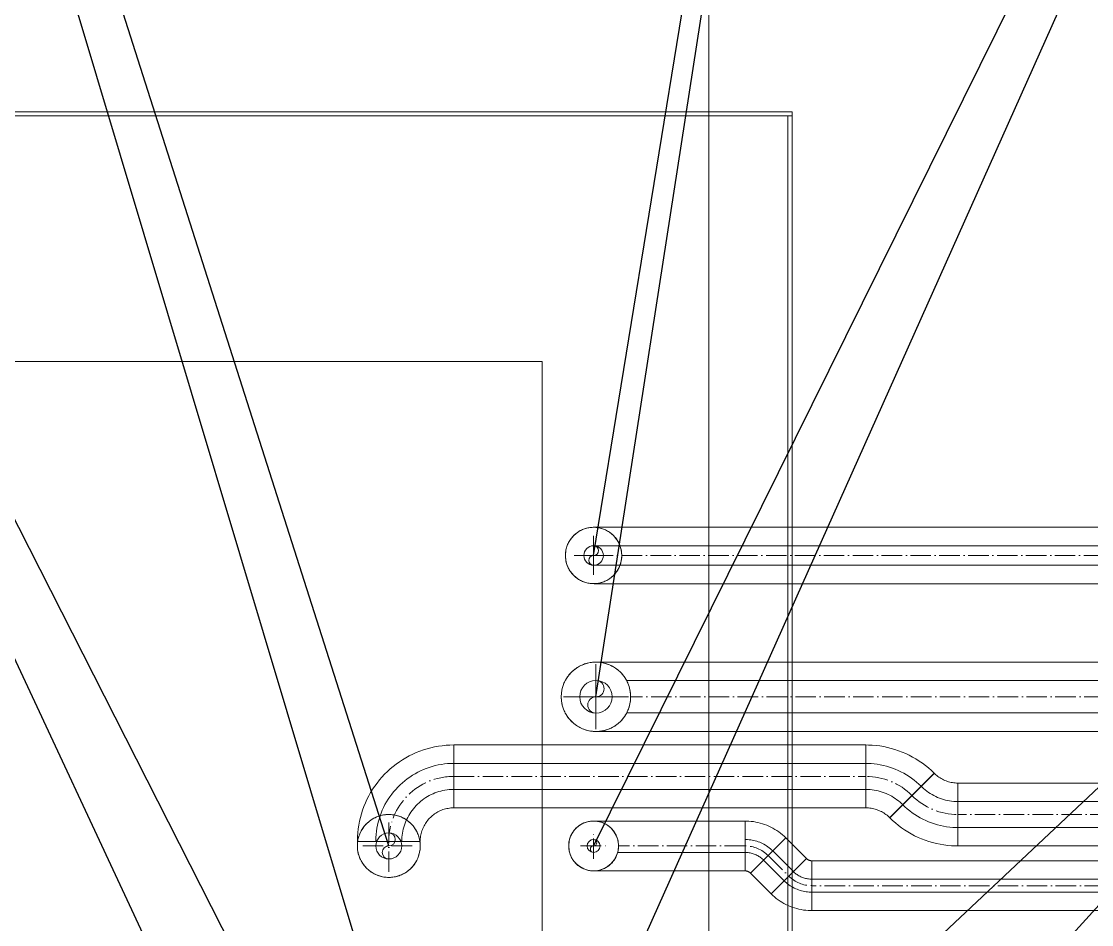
# Model space of a CAD drawing. Header units: millimetres. Extents: x -88595 to 880822, y -1054509 to -148035.
# Drawn here: x 535328 to 535850, y -273637 to -273196 of the extents above; entities that cross this region are included whole.
import ezdxf

# ---------------------------------------------------------------- set-up
doc = ezdxf.new("R2010")
doc.units = ezdxf.units.MM
for name, pattern in [('$0$ADSK_Осевая', [14, 10, -2, 0, -2]), ('$0$ADSK_Скрыто', [6, 3, -3]), ('$1$ADSK_Скрыто', [6, 3, -3]), ('$11$ADSK_Осевая', [14, 10, -2, 0, -2]), ('$4$ADSK_Скрыто', [6, 3, -3]), ('ADSK_Линия сетки', [25, 20, -2.5, 0, -2.5])]:
    doc.linetypes.add(name, pattern=pattern)
for name, color, linetype, lineweight in [('Изоляция', 7, 'Continuous', 18), ('Линии', 7, 'Continuous', 9), ('Оборудование', 7, 'Continuous', 18), ('Оси', 7, 'Continuous', 9), ('Стены внутренние', 7, 'Continuous', 18), ('Стены наружные', 7, 'Continuous', 18), ('Трубопровод', 7, 'Continuous', 18), ('Трубопроводы', 7, 'Continuous', 18)]:
    doc.layers.add(name, color=color, linetype=linetype, lineweight=lineweight)
doc.layers.add('П4', color=1, linetype='Continuous')

# ---------------------------------------------------------------- blocks, each defined once
blk = doc.blocks.new('$0$ADSK_МедьПайка_Отвод-гнутая труба - Отвод _гнутая труба_-V81-В_Координация_кровля ОВ3')
at = {"layer": 'Линии', "color": 190, "linetype": '$0$ADSK_Скрыто', "true_color": 0x8000ff}
for p, q in [((2.71, 6.59), (2.48, 6.82)), ((2.71, 6.59), (2.48, 6.82)), ((6.82, 2.48), (6.59, 2.71)), ((6.82, 2.48), (6.59, 2.71))]:
    blk.add_line(p, q, dxfattribs=at)
at = {"layer": 'Трубопроводы', "color": 190, "true_color": 0x8000ff, "flags": 128}
for points in [[(2.4, 6.89), (2.04, 6.54), (1.66, 6.21), (1.26, 5.88), (0.86, 5.58), (0.44, 5.29), (0.01, 5.02), (-0.43, 4.76), (-0.88, 4.53), (-1.33, 4.31), (-1.8, 4.11), (-2.28, 3.93), (-2.76, 3.76), (-3.24, 3.62), (-3.74, 3.5), (-4.23, 3.39), (-4.74, 3.31), (-5.24, 3.25), (-5.75, 3.2), (-6.25, 3.18), (-6.58, 3.17)], [(-6.58, -3.18), (-5.81, -3.16), (-5.05, -3.11), (-4.3, -3.04), (-3.54, -2.93), (-2.79, -2.8), (-2.05, -2.63), (-1.31, -2.43), (-0.58, -2.21), (0.14, -1.95), (0.84, -1.67), (1.54, -1.36), (2.22, -1.02), (2.89, -0.66), (3.54, -0.27), (4.18, 0.15), (4.8, 0.6), (5.4, 1.06), (5.99, 1.55), (6.55, 2.07), (6.89, 2.4)]]:
    blk.add_lwpolyline(points, dxfattribs=at)
blk = doc.blocks.new('$0$ADSK_МедьПайка_Отвод-гнутая труба - Отвод _гнутая труба_-V86-В_Координация_кровля ОВ3')
at = {"layer": 'Линии', "color": 134, "linetype": '$0$ADSK_Скрыто', "true_color": 0x00a6a6}
for p, q in [((-3.48, 31.75), (-3.96, 31.75)), ((-3.48, 31.75), (-3.96, 31.75)), ((3.96, 31.75), (3.49, 31.75)), ((3.96, 31.75), (3.49, 31.75))]:
    blk.add_line(p, q, dxfattribs=at)
at = {"layer": 'Трубопроводы', "color": 134, "true_color": 0x00a6a6, "flags": 128}
for points in [[(-31.75, -6.35), (-30.23, -6.32), (-28.71, -6.23), (-27.19, -6.08), (-25.68, -5.86), (-24.18, -5.59), (-22.69, -5.26), (-21.22, -4.87), (-19.77, -4.42), (-18.33, -3.91), (-16.91, -3.34), (-15.52, -2.72), (-14.16, -2.04), (-12.82, -1.31), (-11.51, -0.53), (-10.24, 0.3), (-9, 1.19), (-7.79, 2.12), (-6.63, 3.11), (-5.5, 4.13), (-4.42, 5.21), (-3.38, 6.32), (-2.38, 7.47), (-1.44, 8.67), (-0.54, 9.9), (0.31, 11.16), (1.11, 12.46), (1.85, 13.79), (2.54, 15.15), (3.18, 16.54), (3.76, 17.94), (4.28, 19.38), (4.75, 20.83), (5.16, 22.29), (5.51, 23.78), (5.8, 25.27), (6.02, 26.78), (6.19, 28.3), (6.3, 29.82), (6.35, 31.34), (6.35, 31.75)], [(-6.35, 31.75), (-6.37, 30.73), (-6.43, 29.72), (-6.53, 28.71), (-6.67, 27.7), (-6.86, 26.7), (-7.08, 25.71), (-7.34, 24.73), (-7.64, 23.76), (-7.98, 22.8), (-8.36, 21.86), (-8.77, 20.93), (-9.22, 20.02), (-9.71, 19.13), (-10.23, 18.26), (-10.79, 17.41), (-11.38, 16.58), (-12, 15.78), (-12.65, 15), (-13.34, 14.25), (-14.05, 13.53), (-14.8, 12.84), (-15.57, 12.17), (-16.36, 11.54), (-17.18, 10.94), (-18.03, 10.38), (-18.89, 9.84), (-19.78, 9.35), (-20.68, 8.89), (-21.61, 8.46), (-22.55, 8.08), (-23.5, 7.73), (-24.47, 7.42), (-25.45, 7.14), (-26.44, 6.91), (-27.43, 6.72), (-28.44, 6.57), (-29.45, 6.45), (-30.46, 6.38), (-31.48, 6.35), (-31.75, 6.35)]]:
    blk.add_lwpolyline(points, dxfattribs=at)
blk = doc.blocks.new('$0$ADSK_МедьПайка_Отвод-гнутая труба - Отвод _гнутая труба_-V78-В_Координация_кровля ОВ3')
at = {"layer": 'Линии', "color": 134, "linetype": '$0$ADSK_Скрыто', "true_color": 0x00a6a6}
for p, q in [((6.84, 11.76), (6.5, 12.1)), ((6.84, 11.76), (6.5, 12.1)), ((12.1, 6.5), (11.77, 6.83)), ((12.1, 6.5), (11.77, 6.83))]:
    blk.add_line(p, q, dxfattribs=at)
at = {"layer": 'Трубопроводы', "color": 134, "true_color": 0x00a6a6, "flags": 128}
for points in [[(4.81, 13.79), (4.08, 13.09), (3.32, 12.41), (2.53, 11.77), (1.72, 11.16), (0.88, 10.58), (0.03, 10.04), (-0.85, 9.53), (-1.75, 9.05), (-2.67, 8.61), (-3.6, 8.21), (-4.55, 7.85), (-5.51, 7.53), (-6.49, 7.24), (-7.47, 6.99), (-8.47, 6.79), (-9.47, 6.62), (-10.48, 6.49), (-11.49, 6.4), (-12.51, 6.36), (-13.15, 6.35)], [(-13.15, -6.35), (-11.63, -6.32), (-10.11, -6.23), (-8.59, -6.08), (-7.08, -5.86), (-5.58, -5.59), (-4.09, -5.26), (-2.62, -4.87), (-1.17, -4.42), (0.27, -3.91), (1.69, -3.34), (3.08, -2.72), (4.44, -2.04), (5.78, -1.31), (7.09, -0.53), (8.36, 0.3), (9.6, 1.19), (10.81, 2.12), (11.97, 3.11), (13.1, 4.13), (13.79, 4.81)]]:
    blk.add_lwpolyline(points, dxfattribs=at)
blk = doc.blocks.new('Кровля')
at = {"layer": 'Оси', "linetype": 'ADSK_Линия сетки', "ltscale": 100}
blk.add_line((547930.5, 695936.1), (547930.5, 629959.32), dxfattribs=at)
at = {"layer": 'Стены внутренние'}
for p, q in [((546727.12, 653197.46), (547971.12, 653197.46)), ((547969.12, 653195.46), (546727.12, 653195.46)), ((547971.12, 653195.46), (547969.12, 653195.46)), ((547971.12, 653197.46), (547971.12, 652253.46))]:
    blk.add_line(p, q, dxfattribs=at)
at = {"layer": 'Стены наружные'}
for p, q in [((547969.12, 653195.46), (547969.12, 652255.46)), ((547849.12, 653075.46), (546849.12, 653075.46)), ((547849.12, 652375.46), (547849.12, 653075.46))]:
    blk.add_line(p, q, dxfattribs=at)

msp = doc.modelspace()

# ---------------------------------------------------------------- linework, layer by layer
at = {"layer": 'Изоляция', "color": 190, "true_color": 0x8000ff}
for p, q in [((537209.88, -273442.84), (535607.26, -273442.85)), ((537209.88, -273451.83), (535607.26, -273451.84)), ((537209.88, -273461.38), (535607.26, -273461.38)), ((537209.88, -273470.36), (535607.26, -273470.37)), ((535680.94, -273586.29), (535606.91, -273586.27)), ((535680.94, -273587.9), (535680.94, -273586.27)), ((535680.94, -273593.16), (535680.94, -273595.28)), ((535680.94, -273595.73), (535680.94, -273601.15)), ((535700.78, -273594.48), (535683.56, -273611.7)), ((535700.78, -273594.48), (535710.88, -273604.58)), ((535680.94, -273601.63), (535618.73, -273601.6)), ((535680.94, -273601.61), (535680.94, -273603.72)), ((535694.41, -273600.85), (535704.52, -273610.95)), ((535680.94, -273604.57), (535680.94, -273606.03)), ((535689.92, -273605.34), (535700.03, -273615.44)), ((535693.66, -273621.8), (535710.88, -273604.58)), ((535713.5, -273605.67), (535713.5, -273606.87)), ((537393.55, -273605.67), (535713.5, -273605.67)), ((535680.94, -273610.62), (535605.83, -273610.56)), ((535680.94, -273610.62), (535680.94, -273609.41)), ((535683.56, -273611.7), (535693.66, -273621.8)), ((535713.5, -273611.72), (535713.5, -273610.25)), ((535713.5, -273614.68), (535713.5, -273612.56)), ((537393.55, -273614.67), (535713.5, -273614.67)), ((535713.5, -273620.55), (535713.5, -273615.13)), ((535713.5, -273623.13), (535713.5, -273621.01)), ((537393.55, -273621.02), (535713.5, -273621.02)), ((535713.5, -273628.39), (535713.5, -273630.02)), ((537393.55, -273630.02), (535713.5, -273630.02))]:
    msp.add_line(p, q, dxfattribs=at)
at = {"layer": 'Изоляция', "color": 134, "true_color": 0x00a6a6}
for p, q in [((535608.12, -273508.67), (537125.51, -273508.67)), ((535623.06, -273517.63), (537125.51, -273517.65)), ((535623.14, -273533.43), (537125.51, -273533.53)), ((535608.12, -273542.55), (537125.51, -273542.55)), ((535538.73, -273549.13), (535538.73, -273579.31)), ((535538.73, -273549.13), (535739.94, -273549.13)), ((535739.94, -273549.13), (535739.94, -273550.65)), ((535739.94, -273556.81), (535739.94, -273554.83)), ((535538.73, -273558.13), (535739.94, -273558.13)), ((535739.94, -273557.82), (535739.94, -273560.5)), ((535739.94, -273561.07), (535739.94, -273567.9)), ((535751.54, -273584.65), (535772.88, -273563.31)), ((535773.24, -273562.93), (535751.9, -273584.27)), ((535538.73, -273570.83), (535739.94, -273570.83)), ((535739.94, -273568.48), (535739.94, -273571.14)), ((535739.94, -273572.21), (535739.94, -273574.06)), ((537424.59, -273567.73), (535784.84, -273567.73)), ((535784.84, -273569.8), (535784.84, -273567.74)), ((535739.94, -273577.78), (535739.94, -273579.83)), ((535784.84, -273575.37), (535784.84, -273573.52)), ((535784.84, -273579.1), (535784.84, -273576.43)), ((537424.59, -273576.74), (535784.84, -273576.74)), ((535538.73, -273579.83), (535739.94, -273579.83)), ((535784.84, -273586.51), (535784.84, -273579.68)), ((535784.84, -273589.75), (535784.84, -273587.08)), ((537424.59, -273589.44), (535784.84, -273589.44)), ((535784.84, -273590.77), (535784.84, -273592.74)), ((535491.63, -273596.23), (535493.15, -273596.23)), ((535493.62, -273596.23), (535494.98, -273596.23)), ((535497.41, -273596.23), (535499.26, -273596.23)), ((535500.32, -273596.23), (535502.99, -273596.23)), ((535503.56, -273596.23), (535510.4, -273596.23)), ((535510.97, -273596.23), (535513.64, -273596.23)), ((535514.7, -273596.23), (535516.55, -273596.23)), ((535517.83, -273596.23), (535516.63, -273596.23)), ((535520.27, -273596.23), (535519.08, -273596.23)), ((535520.81, -273596.23), (535521.95, -273596.23)), ((535784.84, -273598.44), (535784.84, -273596.92)), ((537424.59, -273598.44), (535784.84, -273598.44))]:
    msp.add_line(p, q, dxfattribs=at)
at = {"layer": 'Изоляция', "color": 190, "true_color": 0x8000ff, "flags": 128}
for points in [[(535593.22, -273456.6), (535593.23, -273456.05), (535593.26, -273455.5), (535593.32, -273454.96), (535593.4, -273454.41), (535593.49, -273453.87), (535593.61, -273453.33), (535593.76, -273452.8), (535593.92, -273452.27), (535594.1, -273451.76), (535594.31, -273451.24), (535594.53, -273450.74), (535594.78, -273450.25), (535595.04, -273449.77), (535595.32, -273449.29), (535595.62, -273448.83), (535595.94, -273448.39), (535596.28, -273447.95), (535596.64, -273447.53), (535597.01, -273447.12), (535597.39, -273446.73), (535597.8, -273446.36), (535598.21, -273446), (535598.64, -273445.66), (535599.09, -273445.33), (535599.55, -273445.02), (535600.01, -273444.74), (535600.49, -273444.47), (535600.99, -273444.22), (535601.49, -273443.99), (535601.99, -273443.78), (535602.51, -273443.59), (535603.03, -273443.42), (535603.57, -273443.27), (535604.1, -273443.15), (535604.64, -273443.04), (535605.19, -273442.96), (535605.73, -273442.9), (535606.28, -273442.86), (535606.83, -273442.84), (535606.98, -273442.84)], [(535606.98, -273442.84), (535607.53, -273442.85), (535608.08, -273442.89), (535608.63, -273442.94), (535609.17, -273443.02), (535609.71, -273443.12), (535610.25, -273443.24), (535610.78, -273443.38), (535611.31, -273443.54), (535611.83, -273443.72), (535612.34, -273443.93), (535612.84, -273444.15), (535613.33, -273444.4), (535613.82, -273444.66), (535614.29, -273444.94), (535614.75, -273445.25), (535615.2, -273445.57), (535615.63, -273445.9), (535616.05, -273446.26), (535616.46, -273446.63), (535616.85, -273447.02), (535617.23, -273447.42), (535617.59, -273447.84), (535617.93, -273448.27), (535618.25, -273448.71), (535618.56, -273449.17), (535618.85, -273449.64), (535619.12, -273450.12), (535619.37, -273450.61), (535619.6, -273451.11), (535619.81, -273451.62), (535619.99, -273452.13), (535620.16, -273452.66), (535620.31, -273453.19), (535620.44, -273453.72), (535620.54, -273454.26), (535620.62, -273454.81), (535620.68, -273455.35), (535620.72, -273455.9), (535620.74, -273456.45), (535620.74, -273456.6)], [(535606.98, -273470.36), (535606.43, -273470.35), (535605.88, -273470.32), (535605.33, -273470.26), (535604.79, -273470.19), (535604.25, -273470.09), (535603.71, -273469.97), (535603.18, -273469.83), (535602.65, -273469.66), (535602.13, -273469.48), (535601.62, -273469.28), (535601.12, -273469.05), (535600.63, -273468.81), (535600.14, -273468.54), (535599.67, -273468.26), (535599.21, -273467.96), (535598.76, -273467.64), (535598.33, -273467.3), (535597.91, -273466.95), (535597.5, -273466.58), (535597.11, -273466.19), (535596.73, -273465.79), (535596.37, -273465.37), (535596.03, -273464.94), (535595.71, -273464.49), (535595.4, -273464.04), (535595.11, -273463.57), (535594.84, -273463.09), (535594.59, -273462.6), (535594.36, -273462.1), (535594.16, -273461.59), (535593.97, -273461.07), (535593.8, -273460.55), (535593.65, -273460.02), (535593.52, -273459.48), (535593.42, -273458.94), (535593.34, -273458.4), (535593.28, -273457.85), (535593.24, -273457.3), (535593.22, -273456.75), (535593.22, -273456.6)], [(535620.74, -273456.6), (535620.73, -273457.15), (535620.7, -273457.7), (535620.64, -273458.25), (535620.56, -273458.79), (535620.47, -273459.34), (535620.35, -273459.87), (535620.2, -273460.41), (535620.04, -273460.93), (535619.86, -273461.45), (535619.65, -273461.96), (535619.43, -273462.46), (535619.19, -273462.96), (535618.92, -273463.44), (535618.64, -273463.91), (535618.34, -273464.37), (535618.02, -273464.82), (535617.68, -273465.25), (535617.33, -273465.68), (535616.95, -273466.08), (535616.57, -273466.47), (535616.16, -273466.85), (535615.75, -273467.21), (535615.32, -273467.55), (535614.87, -273467.87), (535614.41, -273468.18), (535613.95, -273468.47), (535613.47, -273468.74), (535612.98, -273468.99), (535612.48, -273469.22), (535611.97, -273469.43), (535611.45, -273469.62), (535610.93, -273469.78), (535610.4, -273469.93), (535609.86, -273470.06), (535609.32, -273470.16), (535608.77, -273470.24), (535608.23, -273470.31), (535607.68, -273470.34), (535607.13, -273470.36), (535606.98, -273470.36)], [(535594.81, -273598.44), (535594.81, -273597.95), (535594.84, -273597.47), (535594.89, -273596.98), (535594.96, -273596.5), (535595.05, -273596.02), (535595.15, -273595.55), (535595.28, -273595.08), (535595.42, -273594.61), (535595.59, -273594.15), (535595.77, -273593.7), (535595.96, -273593.26), (535596.18, -273592.82), (535596.41, -273592.39), (535596.66, -273591.97), (535596.93, -273591.57), (535597.21, -273591.17), (535597.51, -273590.79), (535597.83, -273590.41), (535598.16, -273590.05), (535598.5, -273589.71), (535598.85, -273589.38), (535599.22, -273589.06), (535599.6, -273588.76), (535600, -273588.47), (535600.4, -273588.2), (535600.82, -273587.94), (535601.24, -273587.7), (535601.68, -273587.48), (535602.12, -273587.28), (535602.57, -273587.09), (535603.03, -273586.93), (535603.49, -273586.78), (535603.96, -273586.65), (535604.43, -273586.54), (535604.91, -273586.44), (535605.39, -273586.37), (535605.88, -273586.32), (535606.36, -273586.28), (535606.85, -273586.27), (535606.98, -273586.27)], [(535606.98, -273586.27), (535607.47, -273586.28), (535607.95, -273586.31), (535608.44, -273586.35), (535608.92, -273586.42), (535609.4, -273586.51), (535609.87, -273586.62), (535610.34, -273586.74), (535610.81, -273586.88), (535611.27, -273587.05), (535611.72, -273587.23), (535612.17, -273587.43), (535612.6, -273587.64), (535613.03, -273587.88), (535613.45, -273588.13), (535613.85, -273588.39), (535614.25, -273588.68), (535614.64, -273588.97), (535615.01, -273589.29), (535615.37, -273589.62), (535615.71, -273589.96), (535616.05, -273590.32), (535616.36, -273590.68), (535616.67, -273591.07), (535616.95, -273591.46), (535617.23, -273591.86), (535617.48, -273592.28), (535617.72, -273592.7), (535617.94, -273593.14), (535618.14, -273593.58), (535618.33, -273594.03), (535618.5, -273594.49), (535618.64, -273594.95), (535618.77, -273595.42), (535618.89, -273595.89), (535618.98, -273596.37), (535619.05, -273596.85), (535619.11, -273597.34), (535619.14, -273597.82), (535619.15, -273598.31), (535619.16, -273598.44)], [(535700.78, -273594.48), (535699.97, -273593.71), (535699.13, -273592.96), (535698.26, -273592.25), (535697.36, -273591.58), (535696.44, -273590.94), (535695.49, -273590.34), (535694.52, -273589.77), (535693.53, -273589.25), (535692.52, -273588.77), (535691.49, -273588.32), (535690.44, -273587.92), (535689.38, -273587.56), (535688.3, -273587.25), (535687.21, -273586.98), (535686.11, -273586.75), (535685.01, -273586.56), (535683.89, -273586.42), (535682.78, -273586.33), (535681.66, -273586.28), (535680.94, -273586.27)], [(535606.98, -273610.62), (535606.49, -273610.61), (535606.01, -273610.58), (535605.52, -273610.53), (535605.04, -273610.46), (535604.56, -273610.37), (535604.09, -273610.27), (535603.62, -273610.14), (535603.15, -273610), (535602.69, -273609.84), (535602.24, -273609.66), (535601.79, -273609.46), (535601.36, -273609.24), (535600.93, -273609.01), (535600.51, -273608.76), (535600.11, -273608.49), (535599.71, -273608.21), (535599.32, -273607.91), (535598.95, -273607.59), (535598.59, -273607.27), (535598.25, -273606.92), (535597.91, -273606.57), (535597.6, -273606.2), (535597.29, -273605.82), (535597.01, -273605.42), (535596.74, -273605.02), (535596.48, -273604.6), (535596.24, -273604.18), (535596.02, -273603.75), (535595.82, -273603.3), (535595.63, -273602.85), (535595.47, -273602.4), (535595.32, -273601.93), (535595.19, -273601.46), (535595.07, -273600.99), (535594.98, -273600.51), (535594.91, -273600.03), (535594.86, -273599.55), (535594.82, -273599.06), (535594.81, -273598.57), (535594.81, -273598.44)], [(535619.16, -273598.44), (535619.15, -273598.93), (535619.12, -273599.41), (535619.07, -273599.9), (535619, -273600.38), (535618.91, -273600.86), (535618.81, -273601.34), (535618.68, -273601.81), (535618.54, -273602.27), (535618.37, -273602.73), (535618.19, -273603.18), (535618, -273603.63), (535617.78, -273604.06), (535617.55, -273604.49), (535617.3, -273604.91), (535617.03, -273605.32), (535616.75, -273605.71), (535616.45, -273606.1), (535616.13, -273606.47), (535615.81, -273606.83), (535615.46, -273607.18), (535615.11, -273607.51), (535614.74, -273607.83), (535614.36, -273608.13), (535613.96, -273608.42), (535613.56, -273608.69), (535613.14, -273608.94), (535612.72, -273609.18), (535612.28, -273609.4), (535611.84, -273609.6), (535611.39, -273609.79), (535610.93, -273609.96), (535610.47, -273610.11), (535610, -273610.24), (535609.53, -273610.35), (535609.05, -273610.44), (535608.57, -273610.51), (535608.08, -273610.57), (535607.6, -273610.6), (535607.11, -273610.62), (535606.98, -273610.62)], [(535713.5, -273605.67), (535713.35, -273605.67), (535713.2, -273605.66), (535713.05, -273605.64), (535712.91, -273605.62), (535712.76, -273605.59), (535712.62, -273605.56), (535712.47, -273605.52), (535712.33, -273605.48), (535712.19, -273605.43), (535712.05, -273605.38), (535711.92, -273605.32), (535711.79, -273605.25), (535711.66, -273605.18), (535711.53, -273605.1), (535711.41, -273605.02), (535711.29, -273604.94), (535711.17, -273604.85), (535711.06, -273604.75), (535710.95, -273604.65), (535710.88, -273604.58)], [(535680.94, -273610.62), (535681.09, -273610.62), (535681.24, -273610.63), (535681.39, -273610.64), (535681.53, -273610.66), (535681.68, -273610.69), (535681.82, -273610.72), (535681.97, -273610.76), (535682.11, -273610.8), (535682.25, -273610.85), (535682.38, -273610.91), (535682.52, -273610.97), (535682.65, -273611.03), (535682.78, -273611.11), (535682.91, -273611.18), (535683.03, -273611.26), (535683.15, -273611.35), (535683.27, -273611.44), (535683.38, -273611.53), (535683.49, -273611.63), (535683.56, -273611.7)], [(535693.66, -273621.8), (535694.47, -273622.58), (535695.31, -273623.32), (535696.18, -273624.03), (535697.07, -273624.71), (535698, -273625.35), (535698.94, -273625.95), (535699.92, -273626.51), (535700.91, -273627.03), (535701.92, -273627.52), (535702.95, -273627.96), (535704, -273628.36), (535705.06, -273628.72), (535706.14, -273629.04), (535707.23, -273629.31), (535708.33, -273629.54), (535709.43, -273629.72), (535710.54, -273629.86), (535711.66, -273629.96), (535712.78, -273630.01), (535713.5, -273630.02)]]:
    msp.add_lwpolyline(points, dxfattribs=at)
at = {"layer": 'Изоляция', "color": 134, "true_color": 0x00a6a6, "flags": 128}
for points in [[(535591.18, -273525.61), (535591.19, -273524.93), (535591.23, -273524.26), (535591.3, -273523.58), (535591.39, -273522.91), (535591.51, -273522.25), (535591.66, -273521.58), (535591.83, -273520.93), (535592.04, -273520.28), (535592.26, -273519.64), (535592.51, -273519.01), (535592.79, -273518.4), (535593.09, -273517.79), (535593.41, -273517.19), (535593.76, -273516.61), (535594.13, -273516.05), (535594.53, -273515.49), (535594.94, -273514.96), (535595.38, -273514.44), (535595.84, -273513.94), (535596.31, -273513.46), (535596.81, -273513), (535597.32, -273512.55), (535597.85, -273512.13), (535598.4, -273511.73), (535598.96, -273511.36), (535599.54, -273511), (535600.13, -273510.67), (535600.73, -273510.36), (535601.35, -273510.08), (535601.98, -273509.82), (535602.61, -273509.59), (535603.26, -273509.38), (535603.91, -273509.2), (535604.57, -273509.05), (535605.24, -273508.92), (535605.91, -273508.82), (535606.58, -273508.74), (535607.25, -273508.69), (535607.93, -273508.67), (535608.12, -273508.67)], [(535608.12, -273508.67), (535608.79, -273508.68), (535609.47, -273508.73), (535610.14, -273508.79), (535610.81, -273508.89), (535611.48, -273509.01), (535612.14, -273509.16), (535612.8, -273509.33), (535613.44, -273509.53), (535614.08, -273509.76), (535614.71, -273510.01), (535615.33, -273510.28), (535615.94, -273510.59), (535616.53, -273510.91), (535617.11, -273511.26), (535617.68, -273511.63), (535618.23, -273512.02), (535618.77, -273512.44), (535619.29, -273512.88), (535619.79, -273513.33), (535620.27, -273513.81), (535620.73, -273514.3), (535621.17, -273514.82), (535621.59, -273515.35), (535621.99, -273515.9), (535622.37, -273516.46), (535622.72, -273517.04), (535623.06, -273517.63), (535623.36, -273518.23), (535623.65, -273518.85), (535623.9, -273519.47), (535624.14, -273520.11), (535624.34, -273520.75), (535624.53, -273521.41), (535624.68, -273522.07), (535624.81, -273522.73), (535624.91, -273523.4), (535624.99, -273524.08), (535625.03, -273524.75), (535625.05, -273525.43), (535625.06, -273525.61)], [(535608.12, -273542.55), (535607.44, -273542.54), (535606.76, -273542.5), (535606.09, -273542.43), (535605.42, -273542.33), (535604.75, -273542.21), (535604.09, -273542.07), (535603.43, -273541.89), (535602.79, -273541.69), (535602.15, -273541.47), (535601.52, -273541.21), (535600.9, -273540.94), (535600.29, -273540.64), (535599.7, -273540.31), (535599.12, -273539.96), (535598.55, -273539.59), (535598, -273539.2), (535597.46, -273538.78), (535596.95, -273538.35), (535596.44, -273537.89), (535595.96, -273537.41), (535595.5, -273536.92), (535595.06, -273536.4), (535594.64, -273535.87), (535594.24, -273535.33), (535593.86, -273534.76), (535593.51, -273534.19), (535593.17, -273533.6), (535592.87, -273532.99), (535592.58, -273532.38), (535592.33, -273531.75), (535592.09, -273531.11), (535591.89, -273530.47), (535591.71, -273529.82), (535591.55, -273529.16), (535591.42, -273528.49), (535591.32, -273527.82), (535591.24, -273527.15), (535591.2, -273526.47), (535591.18, -273525.79), (535591.18, -273525.61)], [(535625.06, -273525.61), (535625.04, -273526.29), (535625, -273526.96), (535624.93, -273527.64), (535624.84, -273528.31), (535624.72, -273528.98), (535624.57, -273529.64), (535624.4, -273530.29), (535624.2, -273530.94), (535623.97, -273531.58), (535623.72, -273532.21), (535623.44, -273532.83), (535623.14, -273533.43), (535622.82, -273534.03), (535622.47, -273534.61), (535622.1, -273535.18), (535621.7, -273535.73), (535621.29, -273536.26), (535620.85, -273536.78), (535620.39, -273537.28), (535619.92, -273537.76), (535619.42, -273538.23), (535618.91, -273538.67), (535618.38, -273539.09), (535617.83, -273539.49), (535617.27, -273539.87), (535616.69, -273540.22), (535616.1, -273540.55), (535615.5, -273540.86), (535614.88, -273541.14), (535614.25, -273541.4), (535613.62, -273541.63), (535612.97, -273541.84), (535612.32, -273542.02), (535611.66, -273542.18), (535610.99, -273542.3), (535610.32, -273542.41), (535609.65, -273542.48), (535608.98, -273542.53), (535608.3, -273542.55), (535608.12, -273542.55)], [(535538.73, -273549.13), (535536.85, -273549.17), (535534.97, -273549.29), (535533.09, -273549.47), (535531.23, -273549.74), (535529.37, -273550.07), (535527.53, -273550.48), (535525.71, -273550.97), (535523.91, -273551.53), (535522.14, -273552.15), (535520.39, -273552.85), (535518.67, -273553.62), (535516.98, -273554.46), (535515.33, -273555.36), (535513.71, -273556.33), (535512.14, -273557.36), (535510.6, -273558.46), (535509.11, -273559.61), (535507.67, -273560.82), (535506.28, -273562.09), (535504.94, -273563.42), (535503.66, -273564.8), (535502.43, -273566.22), (535501.26, -273567.7), (535500.15, -273569.22), (535499.1, -273570.79), (535498.11, -273572.39), (535497.19, -273574.04), (535496.34, -273575.71), (535495.55, -273577.43), (535494.83, -273579.17), (535494.18, -273580.94), (535493.61, -273582.73), (535493.1, -273584.55), (535492.67, -273586.38), (535492.32, -273588.23), (535492.03, -273590.09), (535491.82, -273591.96), (535491.69, -273593.84), (535491.63, -273595.73), (535491.63, -273596.23)], [(535773.24, -273562.93), (535771.88, -273561.62), (535770.47, -273560.37), (535769.01, -273559.18), (535767.51, -273558.05), (535765.96, -273556.98), (535764.37, -273555.97), (535762.74, -273555.02), (535761.07, -273554.14), (535759.37, -273553.33), (535757.64, -273552.59), (535755.88, -273551.92), (535754.1, -273551.31), (535752.29, -273550.78), (535750.46, -273550.33), (535748.62, -273549.94), (535746.76, -273549.63), (535744.89, -273549.4), (535743.01, -273549.24), (535741.13, -273549.15), (535739.94, -273549.13)], [(535784.84, -273567.74), (535784.19, -273567.73), (535783.53, -273567.69), (535782.88, -273567.62), (535782.23, -273567.53), (535781.59, -273567.41), (535780.95, -273567.27), (535780.31, -273567.1), (535779.69, -273566.91), (535779.07, -273566.69), (535778.46, -273566.45), (535777.86, -273566.18), (535777.27, -273565.89), (535776.7, -273565.57), (535776.13, -273565.24), (535775.58, -273564.88), (535775.05, -273564.5), (535774.53, -273564.09), (535774.03, -273563.67), (535773.55, -273563.23), (535773.25, -273562.94)], [(535491.63, -273598.44), (535491.64, -273597.83), (535491.68, -273597.21), (535491.74, -273596.6), (535491.83, -273596), (535491.94, -273595.39), (535492.07, -273594.79), (535492.23, -273594.2), (535492.41, -273593.61), (535492.61, -273593.03), (535492.84, -273592.46), (535493.09, -273591.9), (535493.36, -273591.35), (535493.66, -273590.81), (535493.97, -273590.29), (535494.31, -273589.77), (535494.67, -273589.27), (535495.04, -273588.79), (535495.44, -273588.32), (535495.85, -273587.87), (535496.29, -273587.43), (535496.73, -273587.01), (535497.2, -273586.61), (535497.68, -273586.23), (535498.18, -273585.87), (535498.69, -273585.53), (535499.21, -273585.2), (535499.75, -273584.9), (535500.29, -273584.63), (535500.85, -273584.37), (535501.42, -273584.13), (535501.99, -273583.92), (535502.58, -273583.74), (535503.17, -273583.57), (535503.77, -273583.43), (535504.37, -273583.32), (535504.98, -273583.22), (535505.59, -273583.15), (535506.2, -273583.11), (535506.81, -273583.09), (535506.98, -273583.09)], [(535506.98, -273583.09), (535507.59, -273583.1), (535508.21, -273583.14), (535508.82, -273583.2), (535509.43, -273583.29), (535510.03, -273583.4), (535510.63, -273583.53), (535511.22, -273583.69), (535511.81, -273583.87), (535512.39, -273584.08), (535512.96, -273584.3), (535513.52, -273584.55), (535514.07, -273584.83), (535514.61, -273585.12), (535515.13, -273585.44), (535515.65, -273585.77), (535516.15, -273586.13), (535516.63, -273586.51), (535517.1, -273586.9), (535517.56, -273587.32), (535517.99, -273587.75), (535518.41, -273588.2), (535518.81, -273588.66), (535519.19, -273589.14), (535519.55, -273589.64), (535519.9, -273590.15), (535520.22, -273590.67), (535520.52, -273591.21), (535520.8, -273591.75), (535521.05, -273592.31), (535521.29, -273592.88), (535521.5, -273593.46), (535521.69, -273594.04), (535521.85, -273594.63), (535521.99, -273595.23), (535522.11, -273595.83), (535522.2, -273596.44), (535522.27, -273597.05), (535522.31, -273597.66), (535522.33, -273598.28), (535522.33, -273598.44)], [(535522.33, -273596.23), (535522.34, -273595.58), (535522.38, -273594.92), (535522.45, -273594.27), (535522.54, -273593.62), (535522.66, -273592.98), (535522.8, -273592.34), (535522.97, -273591.7), (535523.16, -273591.08), (535523.38, -273590.46), (535523.62, -273589.85), (535523.89, -273589.25), (535524.18, -273588.66), (535524.5, -273588.09), (535524.84, -273587.52), (535525.19, -273586.97), (535525.58, -273586.44), (535525.98, -273585.92), (535526.4, -273585.42), (535526.84, -273584.94), (535527.3, -273584.47), (535527.78, -273584.02), (535528.28, -273583.59), (535528.79, -273583.19), (535529.32, -273582.8), (535529.87, -273582.43), (535530.43, -273582.09), (535531, -273581.77), (535531.59, -273581.47), (535532.18, -273581.2), (535532.79, -273580.95), (535533.4, -273580.72), (535534.03, -273580.52), (535534.66, -273580.35), (535535.3, -273580.2), (535535.94, -273580.07), (535536.59, -273579.97), (535537.24, -273579.9), (535537.9, -273579.86), (535538.55, -273579.84), (535538.73, -273579.83)], [(535739.94, -273579.83), (535740.59, -273579.85), (535741.25, -273579.89), (535741.9, -273579.95), (535742.55, -273580.04), (535743.19, -273580.16), (535743.83, -273580.3), (535744.47, -273580.47), (535745.09, -273580.67), (535745.71, -273580.89), (535746.32, -273581.13), (535746.92, -273581.4), (535747.51, -273581.69), (535748.08, -273582), (535748.65, -273582.34), (535749.2, -273582.7), (535749.73, -273583.08), (535750.25, -273583.48), (535750.75, -273583.91), (535751.23, -273584.35), (535751.53, -273584.64)], [(535751.54, -273584.65), (535752.9, -273585.95), (535754.31, -273587.2), (535755.77, -273588.39), (535757.27, -273589.53), (535758.82, -273590.6), (535760.41, -273591.61), (535762.04, -273592.55), (535763.71, -273593.43), (535765.41, -273594.24), (535767.14, -273594.99), (535768.9, -273595.66), (535770.68, -273596.26), (535772.49, -273596.79), (535774.32, -273597.25), (535776.16, -273597.63), (535778.02, -273597.94), (535779.89, -273598.18), (535781.77, -273598.34), (535783.65, -273598.43), (535784.84, -273598.44)], [(535506.98, -273613.79), (535506.37, -273613.78), (535505.75, -273613.74), (535505.14, -273613.68), (535504.53, -273613.6), (535503.93, -273613.49), (535503.33, -273613.35), (535502.74, -273613.19), (535502.15, -273613.01), (535501.57, -273612.81), (535501, -273612.58), (535500.44, -273612.33), (535499.89, -273612.06), (535499.35, -273611.76), (535498.83, -273611.45), (535498.31, -273611.11), (535497.81, -273610.75), (535497.33, -273610.38), (535496.86, -273609.98), (535496.41, -273609.57), (535495.97, -273609.14), (535495.55, -273608.69), (535495.15, -273608.22), (535494.77, -273607.74), (535494.41, -273607.25), (535494.06, -273606.74), (535493.74, -273606.21), (535493.44, -273605.68), (535493.16, -273605.13), (535492.91, -273604.57), (535492.67, -273604), (535492.46, -273603.43), (535492.27, -273602.84), (535492.11, -273602.25), (535491.97, -273601.65), (535491.85, -273601.05), (535491.76, -273600.44), (535491.69, -273599.83), (535491.65, -273599.22), (535491.63, -273598.61), (535491.63, -273598.44)], [(535522.33, -273598.44), (535522.32, -273599.06), (535522.28, -273599.67), (535522.22, -273600.28), (535522.13, -273600.89), (535522.02, -273601.49), (535521.89, -273602.09), (535521.73, -273602.68), (535521.55, -273603.27), (535521.35, -273603.85), (535521.12, -273604.42), (535520.87, -273604.98), (535520.6, -273605.53), (535520.3, -273606.07), (535519.99, -273606.6), (535519.65, -273607.11), (535519.29, -273607.61), (535518.92, -273608.09), (535518.52, -273608.56), (535518.11, -273609.02), (535517.67, -273609.45), (535517.23, -273609.87), (535516.76, -273610.27), (535516.28, -273610.65), (535515.78, -273611.02), (535515.27, -273611.36), (535514.75, -273611.68), (535514.22, -273611.98), (535513.67, -273612.26), (535513.11, -273612.51), (535512.54, -273612.75), (535511.97, -273612.96), (535511.38, -273613.15), (535510.79, -273613.31), (535510.19, -273613.45), (535509.59, -273613.57), (535508.98, -273613.66), (535508.37, -273613.73), (535507.76, -273613.77), (535507.15, -273613.79), (535506.98, -273613.79)]]:
    msp.add_lwpolyline(points, dxfattribs=at)
at = {"layer": 'Изоляция', "color": 190, "true_color": 0x8000ff}
for centre, radius, start, end in [((535606.98, -273456.6), 13.76, 90, 180), ((535606.98, -273456.6), 13.76, 90, 180), ((535606.98, -273456.6), 13.76, 90, 180), ((535606.98, -273456.6), 13.76, 0, 90), ((535606.98, -273456.6), 13.76, 0, 90), ((535606.98, -273456.6), 13.76, 0, 90), ((535606.98, -273456.6), 13.76, 180, 270), ((535606.98, -273456.6), 13.76, 180, 270), ((535606.98, -273456.6), 13.76, 180, 270), ((535606.98, -273456.6), 13.76, 270, 0), ((535606.98, -273456.6), 13.76, 270, 0), ((535606.98, -273456.6), 13.76, 270, 0), ((535606.98, -273598.44), 12.17, 90, 180), ((535606.98, -273598.44), 12.17, 90, 180), ((535606.98, -273598.44), 12.17, 90, 180), ((535606.98, -273598.44), 12.17, 0, 90), ((535606.98, -273598.44), 12.17, 0, 90), ((535606.98, -273598.44), 12.17, 0, 90), ((535606.98, -273598.44), 12.17, 180, 270), ((535606.98, -273598.44), 12.17, 180, 270), ((535606.98, -273598.44), 12.17, 180, 270), ((535606.98, -273598.44), 12.17, 270, 0), ((535606.98, -273598.44), 12.17, 270, 0), ((535606.98, -273598.44), 12.17, 270, 0)]:
    msp.add_arc(centre, radius, start, end, dxfattribs=at)
at = {"layer": 'Изоляция', "color": 134, "true_color": 0x00a6a6}
for centre, radius, start, end in [((535608.12, -273525.61), 16.94, 90, 180), ((535608.12, -273525.61), 16.94, 90, 180), ((535608.12, -273525.61), 16.94, 90, 180), ((535608.12, -273525.61), 16.94, 0, 90), ((535608.12, -273525.61), 16.94, 0, 90), ((535608.12, -273525.61), 16.94, 0, 90), ((535608.12, -273525.61), 16.94, 180, 270), ((535608.12, -273525.61), 16.94, 180, 270), ((535608.12, -273525.61), 16.94, 180, 270), ((535608.12, -273525.61), 16.94, 270, 0), ((535608.12, -273525.61), 16.94, 270, 0), ((535608.12, -273525.61), 16.94, 270, 0), ((535506.98, -273598.44), 15.35, 90, 180), ((535506.98, -273598.44), 15.35, 90, 180), ((535506.98, -273598.44), 15.35, 90, 180), ((535506.98, -273598.44), 15.35, 0, 90), ((535506.98, -273598.44), 15.35, 0, 90), ((535506.98, -273598.44), 15.35, 0, 90), ((535506.98, -273598.44), 15.35, 180, 270), ((535506.98, -273598.44), 15.35, 180, 270), ((535506.98, -273598.44), 15.35, 180, 270), ((535506.98, -273598.44), 15.35, 270, 0), ((535506.98, -273598.44), 15.35, 270, 0), ((535506.98, -273598.44), 15.35, 270, 0)]:
    msp.add_arc(centre, radius, start, end, dxfattribs=at)
at = {"layer": 'Линии', "color": 134, "linetype": '$1$ADSK_Скрыто', "true_color": 0x00a6a6}
for p, q in [((535739.94, -273554.8), (535739.94, -273550.56)), ((535739.94, -273550.65), (535739.94, -273554.91)), ((535739.94, -273557.73), (535739.94, -273556.81)), ((535739.94, -273556.81), (535739.94, -273557.82)), ((535739.94, -273561.01), (535739.94, -273560.51)), ((535739.94, -273561), (535739.94, -273560.53)), ((535739.94, -273560.54), (535739.94, -273561.07)), ((535772.88, -273563.31), (535773.25, -273562.94)), ((535739.94, -273567.9), (535739.94, -273568.43)), ((535739.94, -273568.46), (535739.94, -273567.96)), ((535739.94, -273568.44), (535739.94, -273567.97)), ((535739.94, -273571.14), (535739.94, -273572.16)), ((535739.94, -273572.16), (535739.94, -273571.23)), ((535784.84, -273573.52), (535784.84, -273569.75)), ((535784.84, -273569.8), (535784.84, -273573.4)), ((535739.94, -273574.06), (535739.94, -273577.83)), ((535739.94, -273577.78), (535739.94, -273574.17)), ((535784.84, -273576.43), (535784.84, -273575.41)), ((535784.84, -273575.42), (535784.84, -273576.35)), ((535538.73, -273579.31), (535538.73, -273579.83)), ((535784.84, -273579.12), (535784.84, -273579.62)), ((535784.84, -273579.13), (535784.84, -273579.61)), ((535784.84, -273579.68), (535784.84, -273579.15)), ((535751.9, -273584.27), (535751.53, -273584.64)), ((535784.84, -273587.03), (535784.84, -273586.51)), ((535784.84, -273586.57), (535784.84, -273587.06)), ((535784.84, -273586.58), (535784.84, -273587.05)), ((535784.84, -273590.77), (535784.84, -273589.75)), ((535784.84, -273589.84), (535784.84, -273590.77)), ((535784.84, -273596.92), (535784.84, -273592.66)), ((535784.84, -273592.78), (535784.84, -273597.01)), ((535493.69, -273596.23), (535493.06, -273596.23)), ((535493.15, -273596.23), (535493.6, -273596.23)), ((535497.29, -273596.23), (535494.9, -273596.23)), ((535494.98, -273596.23), (535497.41, -273596.23)), ((535499.3, -273596.23), (535500.32, -273596.23)), ((535500.23, -273596.23), (535499.31, -273596.23)), ((535503.5, -273596.23), (535503.01, -273596.23)), ((535503.49, -273596.23), (535503.02, -273596.23)), ((535503.04, -273596.23), (535503.56, -273596.23)), ((535510.4, -273596.23), (535510.92, -273596.23)), ((535510.95, -273596.23), (535510.45, -273596.23)), ((535510.94, -273596.23), (535510.47, -273596.23)), ((535513.64, -273596.23), (535514.66, -273596.23)), ((535514.66, -273596.23), (535513.73, -273596.23)), ((535519.05, -273596.23), (535517.83, -273596.23)), ((535517.94, -273596.23), (535518.98, -273596.23)), ((535520.9, -273596.23), (535520.27, -273596.23)), ((535520.37, -273596.23), (535520.81, -273596.23)), ((535522.33, -273596.23), (535522.07, -273596.23))]:
    msp.add_line(p, q, dxfattribs=at)
at = {"layer": 'Линии', "color": 190, "linetype": '$1$ADSK_Скрыто', "true_color": 0x8000ff}
for p, q in [((535680.94, -273587.86), (535680.94, -273593.16)), ((535680.94, -273593.08), (535680.94, -273587.9)), ((535680.94, -273595.67), (535680.94, -273595.29)), ((535680.94, -273595.33), (535680.94, -273595.73)), ((535680.94, -273595.69), (535680.94, -273595.37)), ((535680.94, -273601.15), (535680.94, -273601.56)), ((535680.94, -273601.51), (535680.94, -273601.19)), ((535680.94, -273601.59), (535680.94, -273601.21)), ((535680.94, -273603.72), (535680.94, -273604.52)), ((535680.94, -273604.53), (535680.94, -273603.8)), ((535680.94, -273606.03), (535680.94, -273609.41)), ((535680.94, -273609.48), (535680.94, -273606.13)), ((535713.5, -273606.81), (535713.5, -273610.15)), ((535713.5, -273610.25), (535713.5, -273606.87)), ((535713.5, -273612.56), (535713.5, -273611.76)), ((535713.5, -273611.76), (535713.5, -273612.48)), ((535713.5, -273614.69), (535713.5, -273615.08)), ((535713.5, -273615.13), (535713.5, -273614.73)), ((535713.5, -273614.78), (535713.5, -273615.09)), ((535713.5, -273620.96), (535713.5, -273620.55)), ((535713.5, -273620.59), (535713.5, -273620.91)), ((535713.5, -273620.61), (535713.5, -273620.99)), ((535713.5, -273628.42), (535713.5, -273623.13)), ((535713.5, -273623.21), (535713.5, -273628.39))]:
    msp.add_line(p, q, dxfattribs=at)
at = {"layer": 'Линии', "color": 190, "linetype": '$4$ADSK_Скрыто', "true_color": 0x8000ff, "flags": 128}
for points in [[(535712.19, -273605.43), (535712.05, -273605.38), (535711.92, -273605.32), (535711.79, -273605.25), (535711.66, -273605.18), (535711.53, -273605.1), (535711.41, -273605.02), (535711.29, -273604.94), (535711.17, -273604.85), (535711.06, -273604.75), (535710.95, -273604.65)], [(535682.25, -273610.85), (535682.38, -273610.91), (535682.52, -273610.97), (535682.65, -273611.03), (535682.78, -273611.11), (535682.91, -273611.18), (535683.03, -273611.26), (535683.15, -273611.35), (535683.27, -273611.44), (535683.38, -273611.53), (535683.49, -273611.63)]]:
    msp.add_lwpolyline(points, dxfattribs=at)
at = {"layer": 'П4', "color": 7, "ltscale": 100}
for p, q in [((535506.98, -273598.44), (535003.76, -272019.44)), ((535506.98, -273698.44), (535003.76, -272019.44)), ((535606.98, -273456.6), (535841.09, -272019.44)), ((535608.12, -273525.61), (535841.09, -272019.44)), ((535506.98, -273798.44), (534931.6, -272666.47)), ((534931.6, -272666.47), (535506.98, -273898.44)), ((536068.23, -272666.47), (535606.98, -273598.44)), ((536068.23, -272666.47), (535606.98, -273698.44)), ((535606.98, -273801.62), (536215.68, -273229.39)), ((536215.68, -273229.39), (535606.98, -273898.44))]:
    msp.add_line(p, q, dxfattribs=at)
at = {"layer": 'Трубопровод', "color": 190, "true_color": 0x8000ff}
for p, q in [((535606.98, -273466.12), (535606.98, -273447.08)), ((535597.46, -273456.6), (535616.5, -273456.6))]:
    msp.add_line(p, q, dxfattribs=at)
at = {"layer": 'Трубопровод', "color": 134, "true_color": 0x00a6a6}
for p, q in [((535608.12, -273541.49), (535608.12, -273509.73)), ((535592.24, -273525.61), (535624, -273525.61))]:
    msp.add_line(p, q, dxfattribs=at)
at = {"layer": 'Трубопровод', "color": 134, "linetype": '$0$ADSK_Осевая', "true_color": 0x00a6a6}
for p, q in [((535506.98, -273611.14), (535506.98, -273585.74)), ((535494.28, -273598.44), (535519.68, -273598.44))]:
    msp.add_line(p, q, dxfattribs=at)
at = {"layer": 'Трубопровод', "color": 190, "linetype": '$0$ADSK_Осевая', "true_color": 0x8000ff}
for p, q in [((535606.98, -273604.79), (535606.98, -273592.09)), ((535600.63, -273598.44), (535613.33, -273598.44))]:
    msp.add_line(p, q, dxfattribs=at)
at = {"layer": 'Трубопровод', "color": 190, "linetype": 'Continuous', "true_color": 0x8000ff}
for centre, radius, start, end in [((535606.98, -273456.6), 4.76, 0, 180), ((535606.98, -273454.22), 2.38, 270, 90), ((535606.98, -273456.6), 4.76, 180, 0), ((535606.98, -273458.98), 2.38, 90, 270)]:
    msp.add_arc(centre, radius, start, end, dxfattribs=at)
at = {"layer": 'Трубопровод', "color": 134, "linetype": 'Continuous', "true_color": 0x00a6a6}
for centre, radius, start, end in [((535608.12, -273525.61), 7.94, 0, 180), ((535608.12, -273521.64), 3.97, 270, 90), ((535608.12, -273525.61), 7.94, 180, 0), ((535608.12, -273529.58), 3.97, 90, 270)]:
    msp.add_arc(centre, radius, start, end, dxfattribs=at)
at = {"layer": 'Трубопровод', "color": 134, "true_color": 0x00a6a6}
for centre, radius, start, end in [((535506.98, -273598.44), 6.35, 0, 180), ((535506.98, -273595.27), 3.17, 270, 90), ((535506.98, -273598.44), 6.35, 180, 0), ((535506.98, -273601.62), 3.17, 90, 270)]:
    msp.add_arc(centre, radius, start, end, dxfattribs=at)
at = {"layer": 'Трубопровод', "color": 190, "true_color": 0x8000ff}
for centre, radius, start, end in [((535606.98, -273598.44), 3.17, 0, 180), ((535606.98, -273598.44), 3.17, 180, 0), ((535606.98, -273600.03), 1.59, 90, 270), ((535606.98, -273596.85), 1.59, 270, 90)]:
    msp.add_arc(centre, radius, start, end, dxfattribs=at)
at = {"layer": 'Трубопроводы', "color": 190, "linetype": '$11$ADSK_Осевая', "true_color": 0x8000ff}
for p, q in [((537209.88, -273456.6), (535607.26, -273456.61)), ((535680.94, -273598.45), (535619.16, -273598.42)), ((535692.17, -273603.09), (535702.27, -273613.19)), ((537393.55, -273617.84), (535713.5, -273617.84))]:
    msp.add_line(p, q, dxfattribs=at)
at = {"layer": 'Трубопроводы', "color": 134, "linetype": '$11$ADSK_Осевая', "true_color": 0x00a6a6}
for p, q in [((537125.51, -273525.61), (535625.06, -273525.61)), ((535538.73, -273564.48), (535739.94, -273564.48)), ((537424.59, -273583.09), (535784.84, -273583.09))]:
    msp.add_line(p, q, dxfattribs=at)
for centre, start, end in [((535538.73, -273596.23), 90, 180), ((535739.94, -273596.23), 45, 90), ((535784.84, -273551.34), 225, 270)]:
    msp.add_arc(centre, 31.75, start, end, dxfattribs=at)
at = {"layer": 'Трубопроводы', "color": 190, "linetype": '$11$ADSK_Осевая', "true_color": 0x8000ff}
for centre, start, end in [((535680.94, -273614.32), 45, 90), ((535713.5, -273601.97), 225, 270)]:
    msp.add_arc(centre, 15.87, start, end, dxfattribs=at)

# ---------------------------------------------------------------- block references
at = {"layer": 'Линии', "color": 134, "linetype": '$0$ADSK_Скрыто', "true_color": 0x00a6a6}
for name, p, rotation in [('$0$ADSK_МедьПайка_Отвод-гнутая труба - Отвод _гнутая труба_-V78-В_Координация_кровля ОВ3', (535753.09, -273564.48), 135), ('$0$ADSK_МедьПайка_Отвод-гнутая труба - Отвод _гнутая труба_-V86-В_Координация_кровля ОВ3', (535506.98, -273564.48), 180), ('$0$ADSK_МедьПайка_Отвод-гнутая труба - Отвод _гнутая труба_-V78-В_Координация_кровля ОВ3', (535771.69, -273583.09), 314.9999999999999)]:
    msp.add_blockref(name, p, dxfattribs=dict(at, rotation=rotation))
at = {"layer": 'Линии', "color": 190, "linetype": '$0$ADSK_Скрыто', "true_color": 0x8000ff}
for p, rotation in [((535687.52, -273598.44), 135), ((535706.92, -273617.84), 315)]:
    msp.add_blockref('$0$ADSK_МедьПайка_Отвод-гнутая труба - Отвод _гнутая труба_-V81-В_Координация_кровля ОВ3', p, dxfattribs=dict(at, rotation=rotation))
at = {"layer": 'Оборудование', "color": 5, "true_color": 0x0000ff}
msp.add_blockref('Кровля', (-12267.25, -926437.39), dxfattribs=at)

doc.saveas('drawing.dxf')
